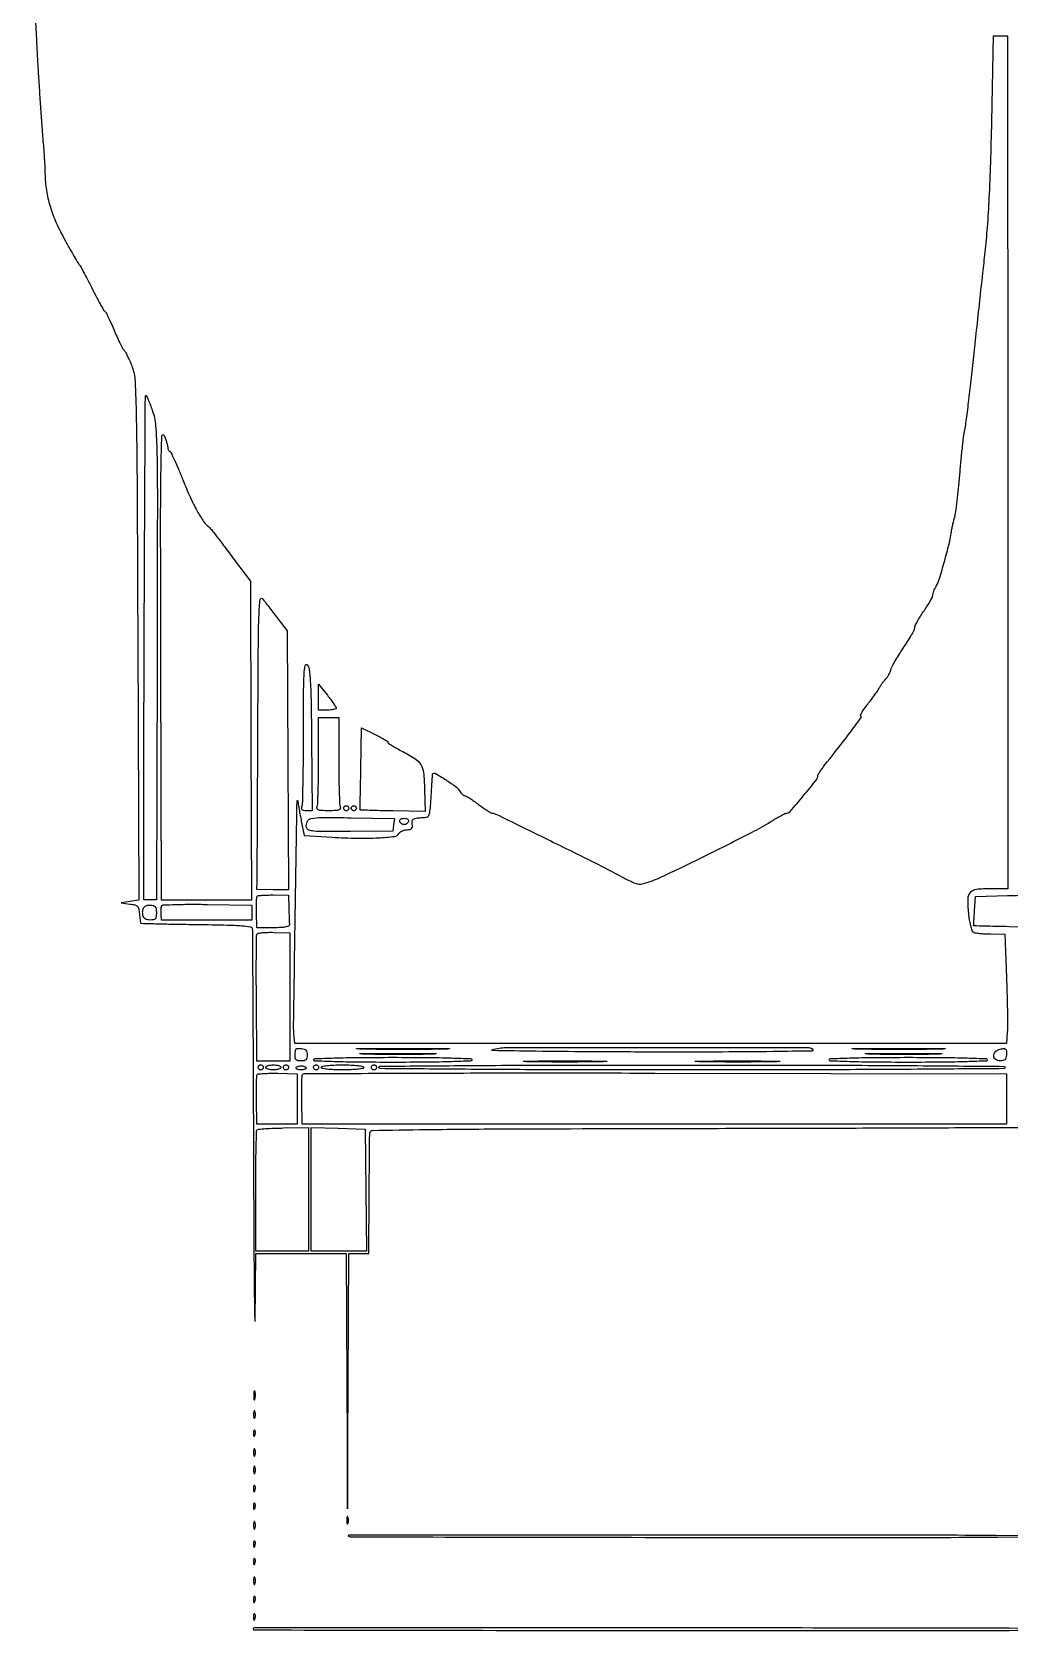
# Model space of a CAD drawing. Extents: x 22 to 1106, y 45 to 1226.
# Drawn here: x 22 to 411, y 45 to 680 of the extents above; entities that cross this region are included whole.
import ezdxf

# ---------------------------------------------------------------- set-up
doc = ezdxf.new("R2010")
doc.units = 0

msp = doc.modelspace()

# ---------------------------------------------------------------- linework, layer by layer
for points in [[(533.378125, 1064.171414, -0.000003), (459.229601, 1064.309124, -0.021919)], [(1105.553543, 951.192188, 0.000007), (1105.45487, 1066.737187, 0.927114)], [(681.003739, 342.212243, 0.000003), (681.005737, 372.389063, 0.000037)], [(22.515988, 702.5, 0.000101), (23.344971, 686.215489, 0.000453), (23.841099, 676.677634, 0.00076), (24.207874, 669.941411, 0.001104), (24.55359, 664, 0.001206), (25.027256, 656.460624, 0.001261), (25.530603, 649.034654, 0.001279), (26.064023, 641.716341, 0.001333), (26.627927, 634.5, -0.002497), (26.844968, 631.636714, -0.002633), (27.029313, 628.821875, -0.002516), (27.163246, 626.393499, -0.011902), (27.199851, 625, 0.033324), (27.656378, 618.402039, 0.035488), (28.985129, 612.063896, 0.032961), (31.301615, 605.587355, 0.022509), (34.733412, 598.562154, 0.002614), (36.883349, 594.669793, 0.003962), (38.797854, 591.308883, 0.001553), (40.470659, 588.446164, 0.093929), (40.861376, 588, -0.101347), (41.237566, 587.557469, -0.002241), (42.585502, 585.078658, -0.004996), (44.126879, 582.143678, -0.003345), (45.833949, 578.757134, 0.004733), (47.55248, 575.371267, 0.006998), (49.129056, 572.437706, 0.003544), (50.512031, 569.989606, 0.124617), (50.965365, 569.521406, -0.133721), (51.388702, 569.068219, -0.006263), (52.351674, 567.186317, -0.009966), (53.433394, 564.891618, -0.006963), (54.564867, 562.264272, 0.007852), (55.737093, 559.555559, 0.009039), (56.942181, 557.010388, 0.008269), (58.035719, 554.893503, 0.050758), (58.723076, 553.877475, -0.049598), (59.361838, 552.937968, -0.012278), (60.212027, 551.278393, -0.012439), (61.095616, 549.320879, -0.012176), (61.88743, 547.307979, -0.075797), (63.003377, 541.777906, -0.006856), (63.485531, 527.645825, -0.00379), (63.808103, 502.468657, -0.000335), (64.097805, 438.930504), (64.5, 335.5), (61, 334.923262), (57.5, 334.346525), (60.979713, 333.923262, -0.027983), (62.971485, 333.567004, -0.142018), (63.942464, 333.017367, -0.144982), (64.458279, 332.039973, -0.029582), (64.731213, 330.081833, 0.007104), (64.856038, 328.751458, 0.010369), (65.00688, 327.584036, 0.006188), (65.164779, 326.615524, 0.154054), (65.287994, 326.378673, 0.191896), (65.564368, 326.259793, 0.000222), (71.94105, 326.0902, 0.001959), (79.095119, 325.931163, 0.001198), (87.536493, 325.79684, -0.002057), (99.690763, 325.582561, -0.014849), (105.537108, 325.281574, -0.02466), (108.862333, 324.845345, -0.33737), (109.63465, 324, -0.02105), (109.692129, 322.789103, -0.000022), (109.832063, 296.35625, -0.000217), (109.974376, 266.804882, -0.000133), (110.117611, 232, 0.000391), (110.270845, 198.91438, 0.001124), (110.446846, 175.942187, 0.005449), (110.606947, 168.248497, 0.979072), (110.749294, 168.25), (111.032667, 195), (129.007169, 195), (146.981671, 195), (147.250206, 144.25), (147.518741, 93.5), (147.759371, 144.25), (148, 195), (152, 195), (156, 195), (156.11535, 218.25, -0.00051), (156.169303, 227.268861, -0.000774), (156.236369, 235.110938, -0.00028), (156.308434, 241.87107, -0.019579), (156.36535, 243, -0.383267), (157.400737, 243.963157, -0.000986), (178.784939, 244.290428, -0.002551), (212.335532, 244.566505, -0.000288), (288.427262, 244.760596, 0.00018), (339.032153, 244.878729, 0.000299), (381.675313, 245.019063, 0.000005), (420.356538, 245.169858, 0.197897)], [(426.157404, 443.440277, -0.000151), (426.106299, 477.186642)], [(426.296635, 389.145364, -0.000031), (426.223585, 414.730738, -0.000244)]]:
    msp.add_lwpolyline(points, format="xyb")
for points in [[(409.973885, 509.5), (410.025579, 340), (403.135234, 340, 0.026543), (397.514112, 339.701389, 0.184048), (395.099297, 338.474233, 0.18319), (394.107042, 335.947827, 0.026254), (394.336633, 330.297997, 0.016539), (394.667397, 327.690708, 0.02229), (395.148826, 325.361645, 0.020205), (395.698927, 323.510184, 0.17064), (396.228997, 322.837311, 0.097616), (397.039932, 322.521923, 0.014491), (398.78413, 322.263091, 0.015855), (400.888976, 322.08028, 0.013054), (403.142509, 322.015313), (408.785018, 322), (409.474549, 304.75, -0.002765), (409.713342, 297.815622, -0.003253), (409.860462, 291.245313, -0.002857), (409.916895, 285.695179, -0.020193), (409.820019, 283), (409.475958, 278.5), (267.987979, 278.5), (126.5, 278.5), (126.265487, 281, -0.027068), (126.061217, 286.180673, -0.000187), (126.729711, 330.48154, -0.000154), (127.431621, 374.98501, -0.934062), (127.719171, 375, 0.009995), (127.906631, 373.671988, 0.002689), (128.25758, 371.572138, 0.002723), (128.682059, 369.191127, 0.002815), (129.12788, 366.841322), (130.234527, 361.182644), (141.367264, 360.487991, 0.010761), (151.467874, 360.07571, 0.019387), (159.752762, 360.237254, 0.016558), (166.123672, 360.821037, 0.226964), (168.026614, 362.043063, -0.096963), (168.526589, 362.583101, -0.051718), (169.316121, 363.042773, -0.048754), (170.252181, 363.359699, -0.054473), (171.197366, 363.473853, 0.048631), (172.324712, 363.596698, 0.158408), (172.96846, 363.965226, 0.161148), (173.266196, 364.637147, 0.050803), (173.26179, 365.75, -0.05347), (173.263277, 366.843277, -0.147574), (173.560913, 367.544844, -0.148703), (174.195109, 367.961519, -0.054579), (175.26179, 368.152314, 0.000117), (176.224216, 368.218035, 0.000092), (177.265701, 368.289592, 0.000093), (178.232766, 368.356395, 0.000231), (178.940597, 368.405753, 0.265201), (179.662565, 368.887633, 0.063086), (180.160104, 370.304169, 0.033347), (180.521691, 372.778643, 0.007616), (180.789042, 377.003438, -0.002601), (180.963384, 380.279552, -0.00413), (181.150371, 383.08186, -0.001048), (181.338564, 385.521578, -0.170867), (181.446375, 385.764597, -0.353515), (182.386748, 385.892496, -0.007423), (186.652273, 383.222551, -0.012355), (190.672469, 380.479114, -0.114463), (192.050267, 378.906075, 0.036073), (192.51116, 378.176643, 0.041987), (193.051586, 377.55991, 0.046658), (193.58861, 377.130878, 0.146236), (194.026531, 377, -0.13207), (194.608694, 376.843497, -0.009524), (196.048738, 375.971875, -0.012829), (197.741913, 374.840666, -0.00933), (199.567943, 373.5, 0.009281), (201.393606, 372.159328, 0.012774), (203.085649, 371.028125, 0.009454), (204.524678, 370.156023, 0.132247), (205.104252, 370, -0.114247), (206.454407, 369.687418, -0.000211), (227.10991, 359.57081, -0.001666), (245.646257, 350.405691, -0.006795), (256.815911, 344.645748, 0.008587), (260.860132, 342.578546, 0.068521), (262.845844, 341.92375, 0.100512), (264.622618, 341.9569, 0.027978), (267.315911, 342.716658, 0.029726), (274.026325, 345.477539, 0.002357), (291.318092, 353.92596, 0.002693), (308.376181, 362.474661, 0.023287), (315.769417, 366.673649, -0.006501), (317.847533, 367.947992, -0.009221), (319.730801, 369.022884, -0.005852), (321.328381, 369.871931, -0.119766), (321.855373, 370, 0.216105), (323.439454, 370.718197, 0.005398), (328.723217, 376.882027, 0.006273), (333.803397, 383.0962, 0.169107), (334.498448, 385.075291, -0.141579), (334.603984, 385.436871, -0.006974), (335.291218, 386.487599, -0.010823), (336.162424, 387.721413, -0.007568), (337.195061, 389.075291, 0.001114), (345.349129, 399.484596, 0.007559), (349.290512, 404.699957, 0.006626), (351.65832, 408.025178, 0.362461), (351.593912, 408.739421, -0.320879), (351.524324, 409.158892, -0.019314), (352.166824, 410.348446, -0.023103), (353.116372, 411.797618, -0.014415), (354.353388, 413.407813, 0.008048), (355.714703, 415.13386, 0.007597), (357.046707, 416.935952, 0.007579), (358.177717, 418.567468, 0.026121), (358.837986, 419.672023, -0.021476), (359.391244, 420.617381, -0.013866), (360.107843, 421.664448, -0.013942), (360.866793, 422.650905, -0.025439), (361.547528, 423.404671, 0.042175), (362.17285, 424.145427, 0.028444), (362.760721, 425.08325, 0.028694), (363.228666, 426.062751, 0.049554), (363.486032, 426.927469, -0.072988), (363.87883, 428.052289, -0.009636), (365.094773, 430.272991, -0.011011), (366.655192, 432.862924, -0.009031), (368.431956, 435.561089, 0.009113), (370.181631, 438.219068, 0.012339), (371.658137, 440.686351, 0.009361), (372.790791, 442.780165, 0.119856), (373, 443.640375, -0.110866), (373.18358, 444.458135, -0.013136), (374.028125, 446.129292, -0.015179), (375.159724, 448.084942, -0.011908), (376.5, 450.136319, 0.00601), (377.849829, 452.150037, 0.008312), (379.008594, 453.990581, 0.005588), (379.932513, 455.552792, 0.096051), (380.125, 456.112212, -0.016103), (380.339749, 457.3478, -0.035065), (380.600334, 458.27354, -0.030915), (381.008645, 459.222572, -0.01006), (381.72475, 460.570866, 0.054114), (382.877568, 463.295794, 0.005415), (384.84324, 470.098882, 0.007116), (386.647702, 476.98681, 0.024773), (387.527149, 481.5, -0.01214), (387.760472, 482.8825, -0.006553), (388.111293, 484.573352, -0.006523), (388.513945, 486.287379, -0.010207), (388.909528, 487.74971, 0.036259), (389.340363, 489.750249, 0.004707), (389.907908, 494.083965, 0.005466), (390.477454, 499.24681, 0.004543), (390.97325, 504.74971, -0.003676), (391.467504, 510.343999, -0.003982), (392.032083, 515.782727, -0.003753), (392.588053, 520.436297, -0.01927), (393.014813, 523, 0.018694), (393.500902, 525.8995, 0.001671), (394.424568, 533.228125, 0.002176), (395.459272, 541.980068, 0.001696), (396.510079, 551.5, -0.000293), (397.63581, 561.968004, -0.000214), (398.897643, 573.590625, -0.000216), (400.102649, 584.601398, -0.000479), (401.033608, 593, 0.009548), (401.943717, 602.83674, 0.005638), (402.673291, 614.610473, 0.004813), (403.241775, 628.473074, 0.00299), (403.654978, 644.75), (404.319552, 679), (407.120871, 679), (409.922191, 679)], [(69.871132, 530.133281, -0.068349), (71.189827, 524.040609, -0.014468), (71.709672, 513.157663, -0.005078), (71.887388, 492.588281, -0.000297), (71.755122, 429.91102), (71.5, 335.555477), (69, 335.555516), (66.5, 335.555556), (66.508197, 364.777778, -0.000639), (66.593204, 419.342322, -0.000544), (66.819064, 476.920901, -0.000009), (67.114856, 535.750111, -0.412736), (67.366009, 536, -0.297195), (67.55989, 535.873594, -0.002925), (68.252868, 534.276651, -0.008327), (69.024688, 532.382396, -0.005156)], [(76, 515.468523, 0.057506), (76.060311, 514.945866, 0.057656), (76.238066, 514.45117, 0.063289), (76.500231, 514.056682, 0.117442), (76.810437, 513.833333, -0.186413), (77.248942, 513.417551, -0.00319), (78.674133, 510.366667, -0.007651), (80.273423, 506.740052, -0.00496), (82.016871, 502.5, 0.011519), (84.922629, 495.688664, 0.019267), (87.714018, 490.121887, 0.02122), (90.253363, 485.940414, 0.09478), (92.256032, 483.904584, -0.066207), (92.759572, 483.447721, -0.004897), (93.948911, 482.012388, -0.006738), (95.3323, 480.261494, -0.005059), (96.808895, 478.299183, 0.00122), (98.522692, 475.984868, 0.000659), (100.643317, 473.143559, 0.000656), (102.810668, 470.255527, 0.001035), (104.678993, 467.783418), (108.857985, 462.277638), (109.081104, 398.888819), (109.304223, 335.5), (91.402111, 335.5), (73.5, 335.5), (73.281297, 429.5, -0.000375), (73.195154, 484.114818, -0.003655), (73.344863, 507.212788, -0.005459), (73.660134, 519.969484, -0.798132), (74.531297, 520.13519, -0.012808), (75.093526, 518.751495, -0.013857), (75.568568, 517.376373, -0.013452), (75.910352, 516.178801, -0.062859)], [(119.5, 447.702809), (123.5, 442.5), (123.775967, 391), (124.051935, 339.5), (117.775967, 339.590738), (111.5, 339.681476), (111.555556, 342.840738, 0.003111), (111.582837, 345.241948, 0.000035), (111.664993, 361.448529, 0.000108), (111.754482, 380.15469, 0.00007), (111.850093, 401.75, -0.000521), (112.036246, 436.682496, -0.007498), (112.301457, 449.093368, -0.021988), (112.771635, 454.933799, -0.676335), (113.794538, 455.202809, 0.002307), (114.709256, 453.982523, 0.000619), (116.17402, 452.052092, 0.000627), (117.843506, 449.863207, 0.000649)], [(133.207566, 399.249228), (133.5, 370.998456), (131.143011, 370.999228, -0.034964), (130.038907, 371.076893, -0.149875), (129.448289, 371.353259, -0.220964), (129.242294, 371.839585, -0.083224), (129.393011, 372.581787, 0.08565), (129.63817, 373.819616, 0.001054), (129.821697, 381.962846, 0.003092), (129.956098, 391.399575, 0.002015), (130, 402.296073, -0.001314), (130.042392, 418.420898, -0.012336), (130.24994, 425.353378, -0.032576), (130.654562, 428.716662, -0.604073), (131.457566, 428.964286, -0.169099), (132.262967, 427.288729, -0.013555), (132.690213, 422.329105, -0.010301), (132.996899, 414.309655, -0.001818)], [(142.990294, 411.75, -0.317802), (142.78969, 411.45833, -0.035325), (141.969024, 411.220312, -0.032737), (140.840849, 411.054174, -0.020193), (139.5, 411), (136, 411), (136, 416.140731), (136, 421.281461), (139.490294, 416.890731, -0.007612), (140.828175, 415.154065, -0.01086), (141.958165, 413.569465, -0.007054), (142.849471, 412.219787, -0.140053)], [(144, 391.081787, 0.003339), (144.044059, 384.484649, 0.00486), (144.178303, 378.66865, 0.002511), (144.364391, 373.750762, 0.081068), (144.606989, 372.581787, -0.175876), (144.621297, 371.796439, -0.231531), (144.121978, 371.29674, -0.073237), (142.821722, 371.054054, -0.009577), (140, 371, -0.009577), (137.178278, 371.054054, -0.073237), (135.878022, 371.29674, -0.231531), (135.378703, 371.796439, -0.175876), (135.393011, 372.581787, 0.081068), (135.635609, 373.750762, 0.002511), (135.821697, 378.66865, 0.00486), (135.955941, 384.484649, 0.003339), (136, 391.081787), (136, 408), (140, 408), (144, 408)], [(163.546267, 398.212934, 0.470262), (163.570196, 397.958448, 0.007616), (164.932554, 397.060685, 0.013601), (166.67591, 396.015125, 0.007871), (168.824212, 394.849058, -0.020072), (174.290679, 391.706926, -0.115742), (176.616716, 389.348633, -0.111452), (177.694569, 386.160991, -0.017998), (178.143136, 379.58288), (178.429409, 370.66576), (165.472132, 370.908787, -0.001257), (160.503166, 371.014486, -0.002095), (156.318873, 371.131564, -0.000177), (152.580893, 371.253154, -0.392267), (152.507427, 371.325906, -0.015076), (152.50566, 371.467413, -0.000007), (152.589551, 376.212273, -0.000101), (152.683924, 381.485993, -0.000061), (152.797426, 387.715875), (153.094853, 403.931749), (158.519481, 401.271262, -0.008275), (160.571539, 400.22236, -0.014377), (162.233758, 399.275428, -0.008561), (163.520709, 398.461925, -0.475484)], [(148, 372, -0.099038), (147.923658, 371.618362, -0.097945), (147.70625, 371.29375, -0.097945), (147.381638, 371.076342, -0.099038), (147, 371, -0.099038), (146.618362, 371.076342, -0.097945), (146.29375, 371.29375, -0.097945), (146.076342, 371.618362, -0.099038), (146, 372, -0.099038), (146.076342, 372.381638, -0.097945), (146.29375, 372.70625, -0.097945), (146.618362, 372.923658, -0.099038), (147, 373, -0.099038), (147.381638, 372.923658, -0.097945), (147.70625, 372.70625, -0.097945), (147.923658, 372.381638, -0.099038)], [(151, 372, -0.099038), (150.923658, 371.618362, -0.097945), (150.70625, 371.29375, -0.097945), (150.381638, 371.076342, -0.099038), (150, 371, -0.099038), (149.618362, 371.076342, -0.097945), (149.29375, 371.29375, -0.097945), (149.076342, 371.618362, -0.099038), (149, 372, -0.099038), (149.076342, 372.381638, -0.097945), (149.29375, 372.70625, -0.097945), (149.618362, 372.923658, -0.099038), (150, 373, -0.099038), (150.381638, 372.923658, -0.097945), (150.70625, 372.70625, -0.097945), (150.923658, 372.381638, -0.099038)], [(165.811972, 365.404134), (165.5, 362.900498), (148.504326, 362.7489, -0.002267), (138.349254, 362.704358, -0.023094), (134.141561, 362.899428, -0.064436), (132.001498, 363.380686, -0.26352), (131.169752, 364.357064, -0.163698), (131.478777, 366.644833, -0.228546), (133.080981, 367.895103, -0.054119), (137.137719, 368.323173, -0.003555), (148.933192, 368.203885), (166.123945, 367.907769)], [(171.75, 366.75, -0.087886), (171.490816, 366.272249, -0.06965), (171.064063, 365.867188, -0.06941), (170.540831, 365.593688, -0.085974), (170, 365.5, -0.085974), (169.459169, 365.593688, -0.06941), (168.935937, 365.867188, -0.06965), (168.509184, 366.272249, -0.087886), (168.25, 366.75, -0.162171), (168.249896, 367.249077, -0.158614), (168.548718, 367.653846, -0.105759), (169.151204, 367.915359, -0.049736), (170, 368, -0.049736), (170.848796, 367.915359, -0.105759), (171.451282, 367.653846, -0.158614), (171.750104, 367.249077, -0.162171)], [(124.149374, 332.25, 0.001116), (124.214371, 330.148249, 0.001348), (124.285129, 328.175, 0.001144), (124.352984, 326.513868, 0.009179), (124.4, 325.75, -0.306483), (124.075899, 325.177268, -0.067142), (122.946462, 324.794231, -0.037455), (121.012919, 324.56499, -0.010784), (118, 324.5), (111.5, 324.5), (111.355195, 330.5, -0.005035), (111.322339, 332.83679, -0.007404), (111.344555, 334.890369, -0.003901), (111.402368, 336.619332, -0.125336), (111.522315, 337.020407, -0.235662), (111.84685, 337.227485, -0.006758), (113.529275, 337.381949, -0.012335), (115.56287, 337.490581, -0.008013), (117.916495, 337.520407), (123.998748, 337.5)], [(424.15, 334, 0.000006), (424.21475, 332.273912, 0.000005), (424.285313, 330.393989, 0.000005), (424.3512, 328.639521, 0.000012), (424.4, 327.341238), (424.5, 324.682476), (410.510986, 324.913586, -0.001183), (405.142775, 325.014974, -0.001959), (400.613457, 325.128992, -0.000165), (396.561831, 325.248205, -0.312777), (396.461418, 325.322348, -0.096016), (396.441608, 325.465985, -0.00037), (396.53334, 327.1283, -0.001886), (396.64599, 329.014954, -0.001183), (396.791289, 331.220801), (397.181714, 336.941603), (409.840857, 337.253469, 0.001465), (414.746758, 337.388717, 0.002238), (419.001689, 337.537566, 0.000777), (422.672847, 337.688164, 0.059946), (423.25, 337.782668, -0.387849), (423.550466, 337.634578, -0.034842), (423.82375, 336.761159, -0.031181), (424.038668, 335.518397, -0.017856)], [(71.5, 330.444897, -0.032749), (71.399347, 328.909833, -0.146197), (71.03441, 328.095457, -0.168927), (70.316356, 327.680049, -0.047481), (69.008346, 327.555556, -0.053396), (67.927288, 327.671335, -0.087095), (67.075485, 328.018622, -0.102787), (66.487664, 328.583775, -0.102848), (66.173772, 329.336191, -0.061898), (66.04702, 331.236113, -0.141919), (66.519642, 332.576555, -0.16539), (67.57217, 333.331231, -0.092205), (69.157112, 333.506843, -0.058238), (70.336809, 333.280105, -0.15406), (71.032347, 332.791963, -0.128611), (71.394895, 331.928004, -0.03539)], [(109.5, 330.5), (109.5, 327.5), (91.5, 327.5), (73.5, 327.5), (73.362331, 330, -0.018217), (73.343491, 331.013771, -0.020141), (73.400451, 331.992628, -0.019982), (73.51544, 332.8184, -0.090076), (73.685425, 333.272777, -0.254685), (74.205409, 333.580509, -0.002012), (79.20343, 333.738422, -0.00662), (85.01336, 333.821631, -0.004128), (91.823094, 333.772777), (109.5, 333.5)], [(124.5, 297), (124.5, 271.5), (118, 271.5), (111.5, 271.5), (111.275682, 296.387046, -0.001829), (111.224298, 305.98325, -0.002912), (111.258185, 314.191548, -0.000638), (111.339012, 321.389845, -0.136099), (111.531118, 322.050351, -0.222395), (111.989011, 322.350056, -0.012747), (113.704285, 322.550612, -0.017478), (115.827909, 322.669554, -0.011786), (118.255436, 322.663304), (124.5, 322.5)], [(131.444444, 273.946943, -0.050192), (131.324922, 272.759295, -0.150054), (130.938898, 272.050129, -0.147101), (130.215781, 271.671533, -0.047589), (129, 271.555556, -0.044749), (127.796114, 271.663518, -0.14657), (127.091351, 272.021465, -0.160007), (126.735127, 272.685381, -0.056332), (126.666667, 273.777778, -0.009536), (126.803696, 275.759713, -0.16789), (127.062707, 276.338503, -0.209706), (127.602745, 276.569327, -0.016011), (129.222222, 276.502046, -0.062693), (130.265979, 276.291811, -0.13353), (130.945014, 275.837676, -0.126394), (131.323039, 275.083002, -0.053281)], [(186.313512, 276.252099, -0.002958), (178.901883, 276.158115, -0.001686), (169.942835, 276.12772, -0.001683), (160.924232, 276.157893, -0.002787), (153.313512, 276.251409, -0.016113), (151.129442, 276.360886, -0.95078), (151.132719, 276.463728, -0.003892), (157.670536, 276.534413, -0.000752), (169.5, 276.552441, -0.000763), (181.338685, 276.534624, -0.003708), (188.051469, 276.4645, -0.939799), (188.056045, 276.361003, -0.021914)], [(181.309787, 274.25302, -0.003747), (175.262684, 274.156126, -0.002123), (167.937574, 274.124761, -0.002119), (160.553617, 274.155787, -0.003488), (154.309787, 274.252045, -0.019665), (152.483769, 274.364881, -0.939584), (152.487875, 274.470749, -0.004925), (157.822068, 274.543648, -0.000945), (167.5, 274.562283, -0.000962), (177.187049, 274.543994, -0.004645), (182.694125, 274.471839, -0.92312), (182.700268, 274.365159, -0.028487)], [(332.5, 276, -0.581973), (332.233078, 275.512034, -0.000554), (316.549403, 275.276369, -0.002866), (296.591103, 275.113015, -0.000995), (267.809017, 275.09968, -0.001156), (242.934885, 275.195146, -0.002046), (222.418899, 275.405267, -0.00055), (205.048262, 275.673382, -0.848772), (205, 276, -0.077289), (210.526942, 276.867357, -0.000348), (269.887818, 276.908631, -0.000126), (330.898779, 276.893268, -0.259799)], [(383.313512, 276.252099, -0.002958), (375.901883, 276.158115, -0.001686), (366.942835, 276.12772, -0.001683), (357.924232, 276.157893, -0.002787), (350.313512, 276.251409, -0.016113), (348.129442, 276.360886, -0.95078), (348.132719, 276.463728, -0.003892), (354.670536, 276.534413, -0.000752), (366.5, 276.552441, -0.000763), (378.338685, 276.534624, -0.003708), (385.051469, 276.4645, -0.939799), (385.056045, 276.361003, -0.021914)], [(382.309787, 274.25302, -0.003747), (376.262684, 274.156126, -0.002123), (368.937574, 274.124761, -0.002119), (361.553617, 274.155787, -0.003488), (355.309787, 274.252045, -0.019665), (353.483769, 274.364881, -0.939584), (353.487875, 274.470749, -0.004925), (358.822068, 274.543648, -0.000945), (368.5, 274.562283, -0.000962), (378.187049, 274.543994, -0.004645), (383.694125, 274.471839, -0.92312), (383.700268, 274.365159, -0.028487)], [(409.505166, 273.820118, -0.060305), (409.294108, 272.745893, -0.134975), (408.840047, 272.05706, -0.128474), (408.080578, 271.676875, -0.052191), (406.921476, 271.555556, -0.160032), (405.235356, 272.109408, -0.214035), (404.452891, 273.494125, -0.200407), (404.946888, 275.074609, -0.147118), (406.5, 276.092475, -0.033807), (408.215086, 276.476744, -0.202775), (409.082883, 276.257653, -0.214469), (409.501186, 275.493469, -0.037977)], [(114, 269, -0.099038), (113.923658, 268.618362, -0.097945), (113.70625, 268.29375, -0.097945), (113.381638, 268.076342, -0.099038), (113, 268, -0.099038), (112.618362, 268.076342, -0.097945), (112.29375, 268.29375, -0.097945), (112.076342, 268.618362, -0.099038), (112, 269, -0.099038), (112.076342, 269.381638, -0.097945), (112.29375, 269.70625, -0.097945), (112.618362, 269.923658, -0.099038), (113, 270, -0.099038), (113.381638, 269.923658, -0.097945), (113.70625, 269.70625, -0.097945), (113.923658, 269.381638, -0.099038)], [(121, 269, -0.254951), (120.790443, 268.615738, -0.06271), (120.11875, 268.29375, -0.048861), (119.149251, 268.072766, -0.031626), (118, 268, -0.031626), (116.850749, 268.072766, -0.048861), (115.88125, 268.29375, -0.06271), (115.209557, 268.615738, -0.254951), (115, 269, -0.254951), (115.209557, 269.384262, -0.06271), (115.88125, 269.70625, -0.048861), (116.850749, 269.927234, -0.031626), (118, 270, -0.031626), (119.149251, 269.927234, -0.048861), (120.11875, 269.70625, -0.06271), (120.790443, 269.384262, -0.254951)], [(124, 269, -0.099038), (123.923658, 268.618362, -0.097945), (123.70625, 268.29375, -0.097945), (123.381638, 268.076342, -0.099038), (123, 268, -0.099038), (122.618362, 268.076342, -0.097945), (122.29375, 268.29375, -0.097945), (122.076342, 268.618362, -0.099038), (122, 269, -0.099038), (122.076342, 269.381638, -0.097945), (122.29375, 269.70625, -0.097945), (122.618362, 269.923658, -0.099038), (123, 270, -0.099038), (123.381638, 269.923658, -0.097945), (123.70625, 269.70625, -0.097945), (123.923658, 269.381638, -0.099038)], [(131, 268.785714, -0.229337), (130.854291, 268.484748, -0.073811), (130.4125, 268.230804, -0.056229), (129.765916, 268.057418, -0.037431), (129, 268, -0.037431), (128.234084, 268.057418, -0.056229), (127.5875, 268.230804, -0.073811), (127.145709, 268.484748, -0.229337), (127, 268.785714, -0.229337), (127.145709, 269.086681, -0.073811), (127.5875, 269.340625, -0.056229), (128.234084, 269.514011, -0.037431), (129, 269.571429, -0.037431), (129.765916, 269.514011, -0.056229), (130.4125, 269.340625, -0.073811), (130.854291, 269.086681, -0.229337)], [(197, 272, -0.402902), (196.546436, 271.5285, -0.001759), (188.875, 271.257937, -0.005735), (179.098395, 271.059791, -0.002198), (165.5, 271, -0.002198), (151.901605, 271.059791, -0.005735), (142.125, 271.257937, -0.001759), (134.453564, 271.5285, -0.402902), (134, 272, -0.402902), (134.453564, 272.4715, -0.001759), (142.125, 272.742063, -0.005735), (151.901605, 272.940209, -0.002198), (165.5, 273, -0.002198), (179.098395, 272.940209, -0.005735), (188.875, 272.742063, -0.001759), (196.546436, 272.4715, -0.402902)], [(136, 269, -0.099038), (135.923658, 268.618362, -0.097945), (135.70625, 268.29375, -0.097945), (135.381638, 268.076342, -0.099038), (135, 268, -0.099038), (134.618362, 268.076342, -0.097945), (134.29375, 268.29375, -0.097945), (134.076342, 268.618362, -0.099038), (134, 269, -0.099038), (134.076342, 269.381638, -0.097945), (134.29375, 269.70625, -0.097945), (134.618362, 269.923658, -0.099038), (135, 270, -0.099038), (135.381638, 269.923658, -0.097945), (135.70625, 269.70625, -0.097945), (135.923658, 269.381638, -0.099038)], [(154, 269, -0.362465), (153.651608, 268.582553, -0.015687), (151.625, 268.279412, -0.019442), (148.918912, 268.06728, -0.009838), (145.5, 268, -0.009838), (142.081088, 268.06728, -0.019442), (139.375, 268.279412, -0.015687), (137.348392, 268.582553, -0.362465), (137, 269, -0.362465), (137.348392, 269.417447, -0.015687), (139.375, 269.720588, -0.019442), (142.081088, 269.93272, -0.009838), (145.5, 270, -0.009838), (148.918912, 269.93272, -0.019442), (151.625, 269.720588, -0.015687), (153.651608, 269.417447, -0.362465)], [(159, 269, -0.099038), (158.923658, 268.618362, -0.097945), (158.70625, 268.29375, -0.097945), (158.381638, 268.076342, -0.099038), (158, 268, -0.099038), (157.618362, 268.076342, -0.097945), (157.29375, 268.29375, -0.097945), (157.076342, 268.618362, -0.099038), (157, 269, -0.099038), (157.076342, 269.381638, -0.097945), (157.29375, 269.70625, -0.097945), (157.618362, 269.923658, -0.099038), (158, 270, -0.099038), (158.381638, 269.923658, -0.097945), (158.70625, 269.70625, -0.097945), (158.923658, 269.381638, -0.099038)], [(409, 268.961138, -0.41184), (408.549231, 268.506696, -0.000098), (376.366496, 268.25193, -0.001375), (337.518852, 268.058856, -0.000555), (284.5, 268, -0.000537), (230.389715, 268.05816, -0.00144), (191.855806, 268.251977, -0.000114), (160.473454, 268.507356, -0.411766), (160, 268.984787, -0.411821), (160.473545, 269.46222, -0.000114), (191.849802, 269.711595, -0.00144), (230.381213, 269.898061, -0.000537), (284.5, 269.945925, -0.000555), (337.51029, 269.876983, -0.001375), (376.360345, 269.676498, -0.000098), (408.549322, 269.415572, -0.411784)], [(248.75, 271.252143, -0.003264), (242.035328, 271.156862, -0.001915), (234, 271.126079, -0.001915), (225.964672, 271.156862, -0.003264), (219.25, 271.252143, -0.021204), (217.493989, 271.363127, -0.938793), (217.498437, 271.467979, -0.004318), (223.42142, 271.539534, -0.000861), (234, 271.557751, -0.000861), (244.57858, 271.539534, -0.004318), (250.501562, 271.467979, -0.938793), (250.506011, 271.363127, -0.021204)], [(317.811809, 271.252497, -0.003308), (311.082493, 271.157179, -0.00188), (302.94043, 271.12634, -0.001877), (294.739135, 271.156907, -0.0031), (287.811809, 271.251683, -0.017717), (285.806696, 271.362701, -0.945738), (285.810344, 271.466933, -0.004351), (291.746305, 271.538633, -0.000838), (302.5, 271.556938, -0.000851), (313.262868, 271.538902, -0.004125), (319.372844, 271.467844, -0.932422), (319.378099, 271.362886, -0.024796)], [(402, 272, -0.402902), (401.546436, 271.5285, -0.001759), (393.875, 271.257937, -0.005735), (384.098395, 271.059791, -0.002198), (370.5, 271, -0.002198), (356.901605, 271.059791, -0.005735), (347.125, 271.257937, -0.001759), (339.453564, 271.5285, -0.402902), (339, 272, -0.402902), (339.453564, 272.4715, -0.001759), (347.125, 272.742063, -0.005735), (356.901605, 272.940209, -0.002198), (370.5, 273, -0.002198), (384.098395, 272.940209, -0.005735), (393.875, 272.742063, -0.001759), (401.546436, 272.4715, -0.402902)], [(127.5, 256.5), (127.5, 246.5), (119.5, 246.5), (111.5, 246.5), (111.322231, 255.962365, -0.004337), (111.28506, 259.638521, -0.0065), (111.32217, 262.848203, -0.003015), (111.405428, 265.569088, -0.129963), (111.571656, 266.115942, -0.23469), (112.00654, 266.386287, -0.007375), (114.150092, 266.558997, -0.012932), (116.74813, 266.662416, -0.008434), (119.749424, 266.653577), (127.5, 266.5)], [(409.5, 256.5), (409.5, 246.5), (269.5, 246.5), (129.5, 246.5), (129.322231, 255.962365, -0.004959), (129.289575, 259.645534, -0.007322), (129.340307, 262.877549, -0.003777), (129.443557, 265.601071, -0.12772), (129.633399, 266.215844, -0.258871), (130.213209, 266.540624, -0.000037), (171.012304, 266.700109, -0.000881), (216.214035, 266.793799, -0.000531), (269.811167, 266.753479), (409.5, 266.5)], [(132, 220.540211), (132, 196), (121.5, 196), (111, 196), (111, 219.833333, -0.002162), (111.039676, 229.009911, -0.003482), (111.161721, 236.827346, -0.000688), (111.326229, 243.694494, -0.192338), (111.550541, 244.217207, -0.177991), (112.037854, 244.442534, -0.003398), (114.862014, 244.651951, -0.007792), (118.197545, 244.824339, -0.005085), (122.050541, 244.924085), (132, 245.080422)], [(110.194949, 138.5, 0.012823), (110.235556, 137.431793, 0.080377), (110.356533, 136.900903, 0.597527), (110.51666, 136.883358, 0.087174), (110.692991, 137.269032, 0.037336), (110.832894, 138.036634, 0.029507), (110.872264, 138.880008, 0.030339), (110.814405, 139.671085, 0.06278), (110.655937, 140.269032, 0.31318), (110.47713, 140.386009, 0.333666), (110.315079, 140.257153, 0.052471), (110.212705, 139.580113, 0.014395)], [(110.157895, 131, 0.017491), (110.189089, 130.10856, 0.078554), (110.306058, 129.601562, 0.447206), (110.474999, 129.540618, 0.174857), (110.662281, 129.75, 0.057986), (110.818615, 130.320008, 0.037979), (110.87034, 131, 0.037979), (110.818615, 131.679992, 0.057986), (110.662281, 132.25, 0.174857), (110.474999, 132.459382, 0.447206), (110.306058, 132.398438, 0.078554), (110.189089, 131.89144, 0.017491)], [(110.078947, 123.416667, 0.018894), (110.137993, 122.670344, 0.168741), (110.279315, 122.37858, 0.470617), (110.461564, 122.395823, 0.054073), (110.683114, 122.8125, 0.051402), (110.839148, 123.359369, 0.05415), (110.876576, 123.916927, 0.060344), (110.797407, 124.402231, 0.126455), (110.604167, 124.729167, 0.296942), (110.385309, 124.77538, 0.208169), (110.200665, 124.592839, 0.077125), (110.089945, 124.112848, 0.028489)], [(110.157895, 116, 0.017491), (110.189089, 115.10856, 0.078554), (110.306058, 114.601562, 0.447206), (110.474999, 114.540618, 0.174857), (110.662281, 114.75, 0.057986), (110.818615, 115.320008, 0.037979), (110.87034, 116, 0.037979), (110.818615, 116.679992, 0.057986), (110.662281, 117.25, 0.174857), (110.474999, 117.459382, 0.447206), (110.306058, 117.398438, 0.078554), (110.189089, 116.89144, 0.017491)], [(110.157895, 109, 0.017491), (110.189089, 108.10856, 0.078554), (110.306058, 107.601562, 0.447206), (110.474999, 107.540618, 0.174857), (110.662281, 107.75, 0.057986), (110.818615, 108.320008, 0.037979), (110.87034, 109, 0.037979), (110.818615, 109.679992, 0.057986), (110.662281, 110.25, 0.174857), (110.474999, 110.459382, 0.447206), (110.306058, 110.398438, 0.078554), (110.189089, 109.89144, 0.017491)], [(110.078947, 101.416667, 0.018894), (110.137993, 100.670344, 0.168741), (110.279315, 100.37858, 0.470617), (110.461564, 100.395823, 0.054073), (110.683114, 100.8125, 0.051402), (110.839148, 101.359369, 0.05415), (110.876576, 101.916927, 0.060344), (110.797407, 102.402231, 0.126455), (110.604167, 102.729167, 0.296942), (110.385309, 102.77538, 0.208169), (110.200665, 102.592839, 0.077125), (110.089945, 102.112848, 0.028489)], [(110.078947, 94.416667, 0.018894), (110.137993, 93.670344, 0.168741), (110.279315, 93.37858, 0.470617), (110.461564, 93.395823, 0.054073), (110.683114, 93.8125, 0.051402), (110.839148, 94.359369, 0.05415), (110.876576, 94.916927, 0.060344), (110.797407, 95.402231, 0.126455), (110.604167, 95.729167, 0.296942), (110.385309, 95.77538, 0.208169), (110.200665, 95.592839, 0.077125), (110.089945, 95.112848, 0.028489)], [(147.157895, 89, 0.017491), (147.189089, 88.10856, 0.078554), (147.306058, 87.601562, 0.447206), (147.474999, 87.540618, 0.174857), (147.662281, 87.75, 0.057986), (147.818615, 88.320008, 0.037979), (147.87034, 89, 0.037979), (147.818615, 89.679992, 0.057986), (147.662281, 90.25, 0.174857), (147.474999, 90.459382, 0.447206), (147.306058, 90.398438, 0.078554), (147.189089, 89.89144, 0.017491)], [(110.157895, 87, 0.017491), (110.189089, 86.10856, 0.078554), (110.306058, 85.601562, 0.447206), (110.474999, 85.540618, 0.174857), (110.662281, 85.75, 0.057986), (110.818615, 86.320008, 0.037979), (110.87034, 87, 0.037979), (110.818615, 87.679992, 0.057986), (110.662281, 88.25, 0.174857), (110.474999, 88.459382, 0.447206), (110.306058, 88.398438, 0.078554), (110.189089, 87.89144, 0.017491)], [(147.851899, 82.74808, 0.198393), (148.596367, 82.438852, 0.000012), (224.008331, 82.291043, 0.000455), (307.281968, 82.205545, 0.000274), (406.05192, 82.248096), (663.5, 82.500031), (405.299978, 83.000016, 0.000272), (306.344131, 83.137729, 0.000456), (223.167096, 83.132253, 0.000012), (147.979622, 83.056885, 0.667813)], [(110.078947, 79.416667, 0.018894), (110.137993, 78.670344, 0.168741), (110.279315, 78.37858, 0.470617), (110.461564, 78.395823, 0.054073), (110.683114, 78.8125, 0.051402), (110.839148, 79.359369, 0.05415), (110.876576, 79.916927, 0.060344), (110.797407, 80.402231, 0.126455), (110.604167, 80.729167, 0.296942), (110.385309, 80.77538, 0.208169), (110.200665, 80.592839, 0.077125), (110.089945, 80.112848, 0.028489)], [(110.078947, 72.416667, 0.018894), (110.137993, 71.670344, 0.168741), (110.279315, 71.37858, 0.470617), (110.461564, 71.395823, 0.054073), (110.683114, 71.8125, 0.051402), (110.839148, 72.359369, 0.05415), (110.876576, 72.916927, 0.060344), (110.797407, 73.402231, 0.126455), (110.604167, 73.729167, 0.296942), (110.385309, 73.77538, 0.208169), (110.200665, 73.592839, 0.077125), (110.089945, 73.112848, 0.028489)], [(110.157895, 65, 0.017491), (110.189089, 64.10856, 0.078554), (110.306058, 63.601562, 0.447206), (110.474999, 63.540618, 0.174857), (110.662281, 63.75, 0.057986), (110.818615, 64.320008, 0.037979), (110.87034, 65, 0.037979), (110.818615, 65.679992, 0.057986), (110.662281, 66.25, 0.174857), (110.474999, 66.459382, 0.447206), (110.306058, 66.398438, 0.078554), (110.189089, 65.89144, 0.017491)], [(110.078947, 57.416667, 0.018894), (110.137993, 56.670344, 0.168741), (110.279315, 56.37858, 0.470617), (110.461564, 56.395823, 0.054073), (110.683114, 56.8125, 0.051402), (110.839148, 57.359369, 0.05415), (110.876576, 57.916927, 0.060344), (110.797407, 58.402231, 0.126455), (110.604167, 58.729167, 0.296942), (110.385309, 58.77538, 0.208169), (110.200665, 58.592839, 0.077125), (110.089945, 58.112848, 0.028489)], [(110.078947, 50.416667, 0.018894), (110.137993, 49.670344, 0.168741), (110.279315, 49.37858, 0.470617), (110.461564, 49.395823, 0.054073), (110.683114, 49.8125, 0.051402), (110.839148, 50.359369, 0.05415), (110.876576, 50.916927, 0.060344), (110.797407, 51.402231, 0.126455), (110.604167, 51.729167, 0.296942), (110.385309, 51.77538, 0.208169), (110.200665, 51.592839, 0.077125), (110.089945, 51.112848, 0.028489)], [(109.999977, 45.75, 0.413654), (110.308162, 45.441244, 0.000007), (190.120306, 45.292301, 0.00043), (278.163767, 45.20499, 0.000258), (382.75, 45.245067, 0.000113), (481.656568, 45.356288, 0.000379), (546.445312, 45.492918, 0.004642), (557.001164, 45.621199, 0.988061), (557, 45.744678, 0.000214), (376.960392, 46.132866, 0.000429), (234.739436, 46.256596, 0.000008), (110.505965, 46.256014, 0.414216)]]:
    msp.add_lwpolyline(points, format="xyb", close=True)
msp.add_lwpolyline([(154.792352, 220.25), (155.084704, 196), (144.042352, 196), (133, 196), (133, 220.533832), (133, 245.067663), (143.75, 244.783832), (154.5, 244.5)], close=True)

doc.saveas('drawing.dxf')
